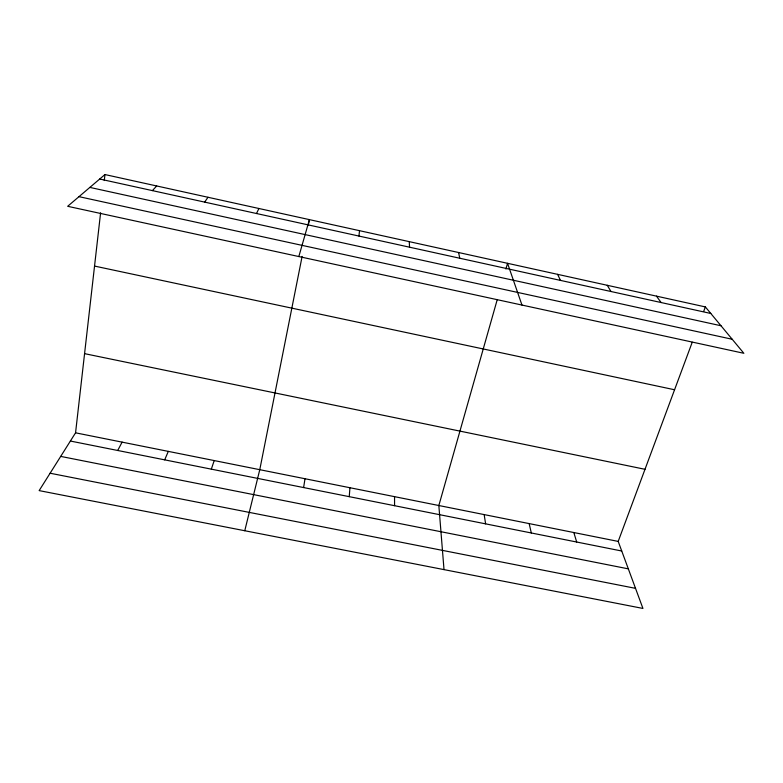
<?xml version="1.0" encoding="UTF-8"?>
<svg xmlns="http://www.w3.org/2000/svg" width="783" height="783" viewBox="0 0 783 783"><rect width="100%" height="100%" fill="white"/><g stroke="black" fill="none" stroke-linecap="round" stroke-linejoin="round"><path stroke-width="1.17" d="M349.257 496.667L349.932 487.731M358.937 236.065L359.524 230.682M692.231 342.23L618.198 541.415L642.941 608.44L39.15 490.608L75.559 432.823L100.606 212.8M104.286 180.53L104.961 174.56L705.356 306.916L743.85 353.29L67.661 206.301L104.961 174.56M303.608 487.555L305.008 478.736M302.121 256.393L259.77 469.683L244.766 530.737M308.238 225.563L309.412 219.632L298.832 256.55M497.127 300.016L438.842 505.524L444.01 569.613M505.916 269.039L507.541 263.303L521.958 305.047M211.322 469.154L214.209 460.57M703.663 311.468L705.356 306.916M164.684 459.856L168.316 451.38M256.501 213.524L258.909 208.493M117.704 450.489L122.109 442.131M204.657 202.122L207.994 197.277M152.391 190.621L156.688 185.963M60.702 456.401L628.318 568.85M50.102 473.226L635.522 588.346M70.382 441.044L621.731 551.007M75.559 432.823L618.198 541.415M84.574 353.652L645.006 469.301M94.547 266.073L674.564 389.758M78.985 196.66L732.213 339.264M99.715 179.023L710.807 313.474M89.859 187.411L721.006 325.757M656.487 296.14L661.106 302.541M607.236 285.286L611.004 291.521M557.584 274.334L560.491 280.402M573.831 532.538L576.689 542.022M529.161 523.602L531.314 532.969M458.584 252.518L459.758 258.243M484.158 514.597L485.617 523.856M409.255 241.634L409.548 247.193M394.544 496.657L394.573 505.701"/></g></svg>
